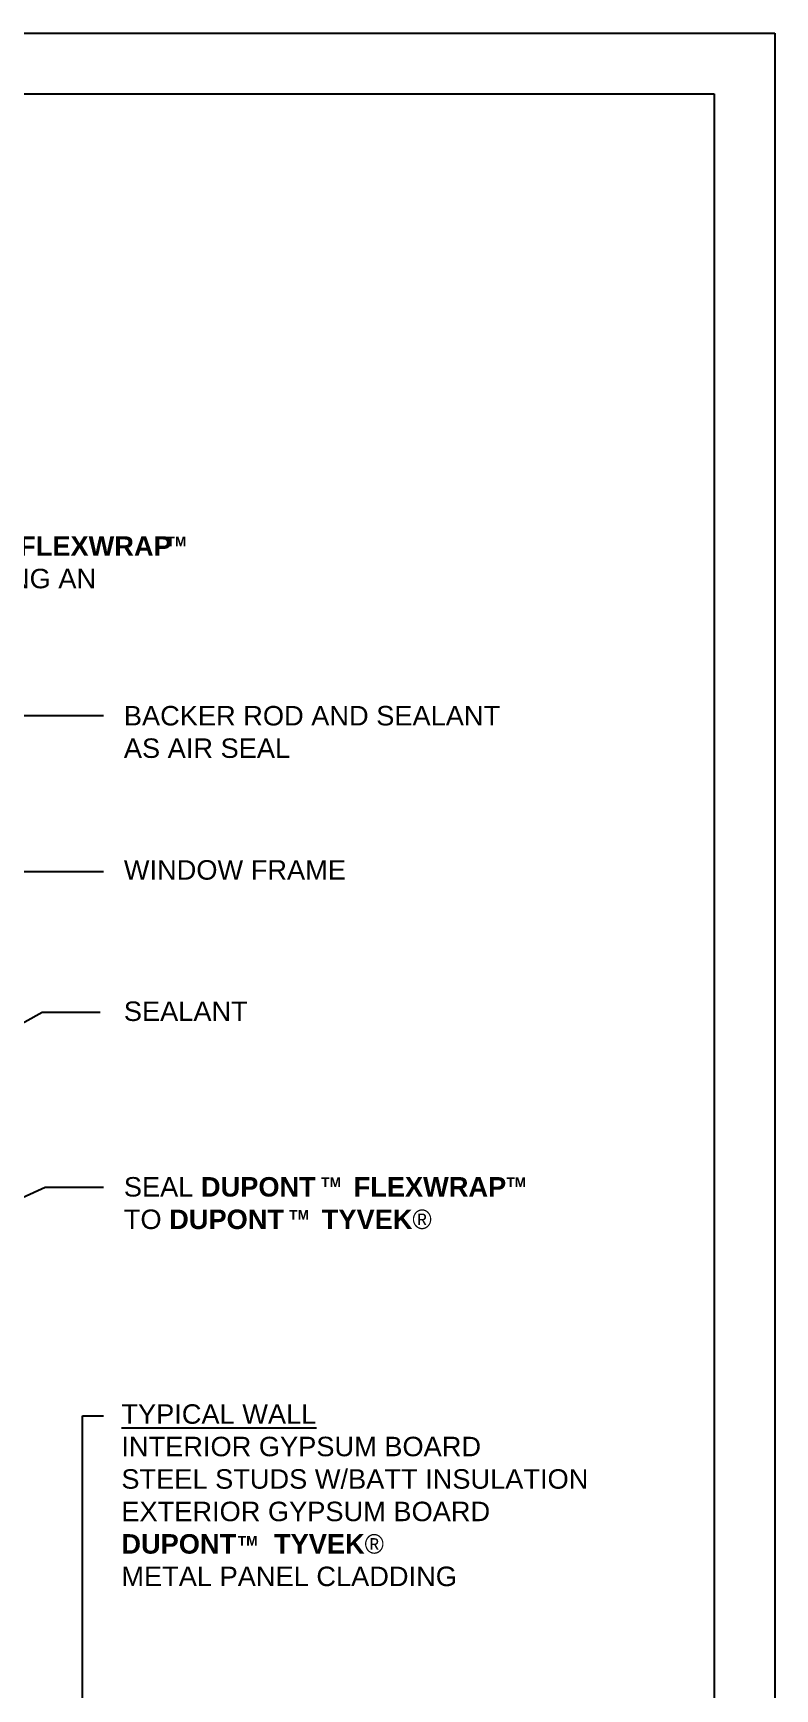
# Model space of a CAD drawing. Extents: x -129 to 26, y 0 to 100.
# Drawn here: x 16.36 to 25.5, y 12.6 to 33 of the extents above; entities that cross this region are included whole.
import ezdxf

# ---------------------------------------------------------------- set-up
doc = ezdxf.new("R2010")
doc.units = 0
doc.header["$LTSCALE"] = 1.5
doc.header["$MEASUREMENT"] = 0
doc.layers.get('DEFPOINTS').update_dxf_attribs({"linetype": 'CONTINUOUS'})
doc.layers.add('8X11-TTB$0$B', color=7, linetype='CONTINUOUS')
doc.layers.add('TEXT', color=7, linetype='CONTINUOUS')
doc.styles.add('DETAILS', font='sanss___.ttf', dxfattribs={"height": 1})
doc.dimstyles.new('TYVEKDETAILS', dxfattribs={"dimscale": 6, "dimtxt": 1.5, "dimasz": 0.1, "dimexe": 0.75, "dimexo": 0.75, "dimgap": 0.75, "dimtad": 0, "dimtih": 1, "dimtoh": 1, "dimdec": 4, "dimzin": 0, "dimtxsty": 'DETAILS', "dimcen": 0.0625, "dimazin": 3, "dimtfac": 1, "dimtdec": 4, "dimtofl": 0, "dimtmove": 0, "dimatfit": 3, "dimtolj": 1, "dimtzin": 0})

msp = doc.modelspace()

# ---------------------------------------------------------------- linework, layer by layer
at = {"layer": '8X11-TTB$0$B', "color": 7}
for p, q in [((0.7499999999999893, 32.25), (24.75, 32.25000000000001)), ((24.75, 32.25000000000001), (24.75, 0.7499999999999964))]:
    msp.add_line(p, q, dxfattribs=at)
at = {"layer": 'DEFPOINTS'}
for p, q in [((-5.329070518200751e-15, 33), (25.5, 33)), ((25.5, 33), (25.5, -3.552713678800501e-15))]:
    msp.add_line(p, q, dxfattribs=at)
at = {"layer": 'TEXT'}
for p, q in [((16.96537627229142, 11.22452924516957, -5.960023454891169e-09), (16.96537627229142, 15.96058623205188, -2.234997620596085e-09)), ((16.96537627229142, 15.96058623205188, -2.234997620596085e-09), (17.22418060654759, 15.96058623205188))]:
    msp.add_line(p, q, dxfattribs=at)

# ---------------------------------------------------------------- texts
at = {"layer": 'TEXT', "attachment_point": 1, "style": 'DETAILS'}
for s, insert, char_height, width in [('SEAL BETWEEN{\\fSansSerif|b1|i0|c2|p2; DUPONT     FLEXWRAP     }AND WINDOW FRAME USING AN APPROVED SEALANT', (11.60298581736288, 26.79875632823896, -1.489998413730723e-09), 0.239999999976, 6.557973606230769), ('BACKER ROD AND SEALANT \\PAS AIR SEAL', (17.47588562211619, 24.70829333672232, 8.195021075487254e-09), 0.239999976, 8.659857075784474), ('WINDOW FRAME', (17.47588562211619, 22.80789859407606, 8.195021075479766e-09), 0.2399976, 8.659771343190851), ('SEALANT', (17.47588562211619, 21.06627394476377, 8.195021075479766e-09), 0.239999976, 8.659857075784474), ('SEAL{\\fSansSerif|b1|i0|c2|p2; DUPONT     FLEXWRAP\\P}TO{\\fSansSerif|b1|i0|c2|p2; DUPONT     TYVEK\\fSymbol|b0|i0|c2|p18;â}', (17.47588562211618, 18.90245917252455, 8.195021075479766e-09), 0.239999999976, 8.659857940904283), ('{\\fArial|b0|i0|c0|p34;\\LTYPICAL WALL\\P}INTERIOR GYPSUM BOARD\\PSTEEL STUDS W/BATT INSULATION\\PEXTERIOR GYPSUM BOARD\\P{\\fSansSerif|b1|i0|c2|p2;DUPONT     TYVEK\\fSymbol|b0|i0|c2|p18;â }\\PMETAL PANEL CLADDING', (17.44541513170277, 16.10256794802774), 0.239999999976, 8.659857940904283)]:
    msp.add_mtext(s, dxfattribs=dict(at, insert=insert, char_height=char_height, width=width))
at = {"layer": 'TEXT', "char_height": 0.119999999988, "attachment_point": 4, "style": 'DETAILS'}
for insert in [(18.00340422925823, 26.73464339347463, -1.489998413730723e-09), (19.90954431736165, 18.83834623776023, -1.489998413730723e-09), (22.19134386317963, 18.83834623776023, -1.489998413730723e-09), (19.51552636657618, 18.43665220417535, -1.117501790294121e-08), (18.88234162979451, 14.42026451498735)]:
    msp.add_mtext('{\\fSansSerif|b1|i0|c2|p2;TM}', dxfattribs=dict(at, insert=insert))

# ---------------------------------------------------------------- leaders
at = {"layer": 'TEXT'}
for points in [[(11.04967279799823, 19.99197342867313, 2.234997620596085e-09), (15.90567142163171, 24.58902788813867, 2.234997620596085e-09), (17.2241806065476, 24.58922111013209, 2.234997620596085e-09)], [(13.05491127806784, 21.04344239517678, 2.979996827461486e-09), (16.22258553222363, 22.66770205390825, 2.979996827461486e-09), (17.22418060654759, 22.66770205390825, 2.979996827461486e-09)], [(14.27733769337483, 19.71971817092512), (16.471158041758, 20.93406139409067), (17.18452251329975, 20.93406139409067)], [(12.99433609021133, 17.19051398558994), (16.50669610879304, 18.7794004191473), (17.2241806065476, 18.7794004191473)]]:
    msp.add_leader(points, dimstyle='TYVEKDETAILS', override={"dimscale": 3, "dimfxl": 3}, dxfattribs=at)

doc.saveas('drawing.dxf')
